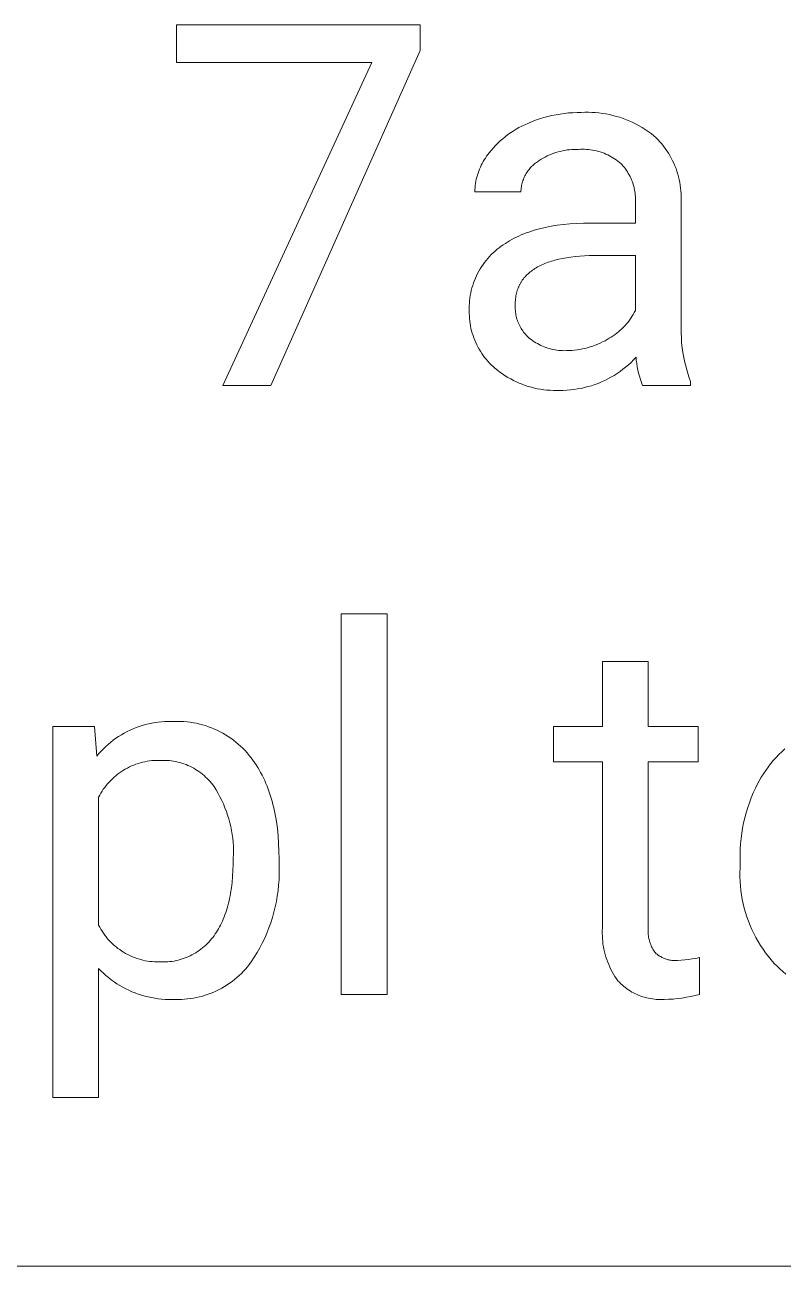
# Model space of a CAD drawing. Header units: millimetres. Extents: x -987 to 2591, y -102 to 2398.
# Drawn here: x 1689.7 to 1760.9, y 98.2 to 214.8 of the extents above; entities that cross this region are included whole.
import ezdxf

# ---------------------------------------------------------------- set-up
doc = ezdxf.new("R2010")
doc.units = ezdxf.units.MM
doc.header["$MEASUREMENT"] = 0
doc.layers.add('Domyślny', color=7, linetype='Continuous', true_color=0x000000)

msp = doc.modelspace()

# ---------------------------------------------------------------- linework, layer by layer
at = {"layer": 'Domyślny', "color": 18, "lineweight": 15, "true_color": 0x000000}
for p, q in [((1703.93, 211.26), (1703.93, 214.8)), ((1703.93, 214.8), (1726.83, 214.8)), ((1726.83, 214.8), (1726.83, 212.38)), ((1726.83, 212.38), (1712.79, 180.91)), ((1722.27, 211.26), (1703.93, 211.26)), ((1708.28, 180.91), (1722.27, 211.26)), ((1739.58, 206.35), (1739.97, 206.42)), ((1739.97, 206.42), (1740.36, 206.47)), ((1740.36, 206.47), (1740.76, 206.52)), ((1740.76, 206.52), (1741.16, 206.54)), ((1741.16, 206.54), (1741.55, 206.56)), ((1741.55, 206.56), (1741.95, 206.56)), ((1741.95, 206.56), (1742.28, 206.58)), ((1742.28, 206.58), (1742.62, 206.58)), ((1742.62, 206.58), (1742.95, 206.57)), ((1742.95, 206.57), (1743.28, 206.55)), ((1743.28, 206.55), (1743.61, 206.52)), ((1743.61, 206.52), (1743.94, 206.48)), ((1743.94, 206.48), (1744.27, 206.43)), ((1744.27, 206.43), (1744.6, 206.36)), ((1736.09, 205.14), (1736.36, 205.28)), ((1736.36, 205.28), (1736.64, 205.41)), ((1736.64, 205.41), (1736.92, 205.54)), ((1736.92, 205.54), (1737.29, 205.69)), ((1737.29, 205.69), (1737.66, 205.83)), ((1737.66, 205.83), (1738.04, 205.96)), ((1738.04, 205.96), (1738.42, 206.08)), ((1738.42, 206.08), (1738.8, 206.18)), ((1738.8, 206.18), (1739.19, 206.27)), ((1739.19, 206.27), (1739.58, 206.35)), ((1744.6, 206.36), (1744.92, 206.29)), ((1744.92, 206.29), (1745.24, 206.2)), ((1745.24, 206.2), (1745.56, 206.11)), ((1745.56, 206.11), (1745.88, 206)), ((1745.88, 206), (1746.19, 205.88)), ((1746.19, 205.88), (1746.5, 205.76)), ((1746.5, 205.76), (1746.8, 205.62)), ((1746.8, 205.62), (1747.1, 205.47)), ((1747.1, 205.47), (1747.39, 205.31)), ((1747.39, 205.31), (1747.68, 205.15)), ((1734.34, 203.89), (1734.57, 204.09)), ((1734.57, 204.09), (1734.81, 204.29)), ((1734.81, 204.29), (1735.06, 204.48)), ((1735.06, 204.48), (1735.31, 204.65)), ((1735.31, 204.65), (1735.56, 204.82)), ((1735.56, 204.82), (1735.83, 204.99)), ((1735.83, 204.99), (1736.09, 205.14)), ((1747.68, 205.15), (1747.96, 204.97)), ((1747.96, 204.97), (1748.23, 204.78)), ((1748.23, 204.78), (1748.5, 204.59)), ((1748.5, 204.59), (1748.77, 204.38)), ((1748.77, 204.38), (1748.96, 204.2)), ((1748.96, 204.2), (1749.15, 204.01)), ((1733.3, 202.76), (1733.49, 203)), ((1733.49, 203), (1733.7, 203.23)), ((1733.7, 203.23), (1733.9, 203.46)), ((1733.9, 203.46), (1734.12, 203.68)), ((1734.12, 203.68), (1734.34, 203.89)), ((1739.98, 202.91), (1739.77, 202.86)), ((1740.19, 202.96), (1739.98, 202.91)), ((1740.41, 203), (1740.19, 202.96)), ((1740.62, 203.04), (1740.41, 203)), ((1740.84, 203.06), (1740.62, 203.04)), ((1741.05, 203.08), (1740.84, 203.06)), ((1741.27, 203.09), (1741.05, 203.08)), ((1741.48, 203.1), (1741.27, 203.09)), ((1741.7, 203.09), (1741.48, 203.1)), ((1741.89, 203.11), (1741.7, 203.09)), ((1742.08, 203.11), (1741.89, 203.11)), ((1742.26, 203.11), (1742.08, 203.11)), ((1742.45, 203.1), (1742.26, 203.11)), ((1742.64, 203.08), (1742.45, 203.1)), ((1742.82, 203.06), (1742.64, 203.08)), ((1743.01, 203.03), (1742.82, 203.06)), ((1743.19, 203), (1743.01, 203.03)), ((1743.37, 202.96), (1743.19, 203)), ((1743.56, 202.91), (1743.37, 202.96)), ((1743.74, 202.86), (1743.56, 202.91)), ((1749.15, 204.01), (1749.33, 203.81)), ((1749.33, 203.81), (1749.51, 203.61)), ((1749.51, 203.61), (1749.68, 203.4)), ((1749.68, 203.4), (1749.84, 203.18)), ((1749.84, 203.18), (1749.99, 202.96)), ((1749.99, 202.96), (1750.14, 202.74)), ((1732.55, 201.6), (1732.64, 201.78)), ((1732.64, 201.78), (1732.74, 201.95)), ((1732.74, 201.95), (1732.84, 202.12)), ((1732.84, 202.12), (1732.95, 202.28)), ((1732.95, 202.28), (1733.06, 202.45)), ((1733.06, 202.45), (1733.18, 202.61)), ((1733.18, 202.61), (1733.3, 202.76)), ((1737.63, 201.79), (1737.54, 201.72)), ((1737.73, 201.86), (1737.63, 201.79)), ((1737.83, 201.93), (1737.73, 201.86)), ((1738.01, 202.05), (1737.83, 201.93)), ((1738.19, 202.17), (1738.01, 202.05)), ((1738.38, 202.28), (1738.19, 202.17)), ((1738.57, 202.38), (1738.38, 202.28)), ((1738.76, 202.48), (1738.57, 202.38)), ((1738.96, 202.57), (1738.76, 202.48)), ((1739.16, 202.65), (1738.96, 202.57)), ((1739.36, 202.73), (1739.16, 202.65)), ((1739.57, 202.8), (1739.36, 202.73)), ((1739.77, 202.86), (1739.57, 202.8)), ((1743.91, 202.8), (1743.74, 202.86)), ((1744.09, 202.73), (1743.91, 202.8)), ((1744.26, 202.66), (1744.09, 202.73)), ((1744.43, 202.58), (1744.26, 202.66)), ((1744.6, 202.5), (1744.43, 202.58)), ((1744.77, 202.41), (1744.6, 202.5)), ((1744.93, 202.31), (1744.77, 202.41)), ((1745.08, 202.21), (1744.93, 202.31)), ((1745.24, 202.11), (1745.08, 202.21)), ((1745.39, 202), (1745.24, 202.11)), ((1745.54, 201.88), (1745.39, 202)), ((1745.68, 201.76), (1745.54, 201.88)), ((1745.79, 201.64), (1745.68, 201.76)), ((1750.14, 202.74), (1750.28, 202.51)), ((1750.28, 202.51), (1750.41, 202.27)), ((1750.41, 202.27), (1750.53, 202.03)), ((1750.53, 202.03), (1750.65, 201.79)), ((1750.65, 201.79), (1750.75, 201.54)), ((1732.14, 200.49), (1732.19, 200.68)), ((1732.19, 200.68), (1732.25, 200.87)), ((1732.25, 200.87), (1732.32, 201.05)), ((1732.32, 201.05), (1732.39, 201.24)), ((1732.39, 201.24), (1732.47, 201.42)), ((1732.47, 201.42), (1732.55, 201.6)), ((1736.65, 200.61), (1736.6, 200.5)), ((1736.71, 200.71), (1736.65, 200.61)), ((1736.77, 200.82), (1736.71, 200.71)), ((1736.83, 200.92), (1736.77, 200.82)), ((1736.9, 201.02), (1736.83, 200.92)), ((1736.96, 201.11), (1736.9, 201.02)), ((1737.04, 201.21), (1736.96, 201.11)), ((1737.11, 201.3), (1737.04, 201.21)), ((1737.19, 201.39), (1737.11, 201.3)), ((1737.28, 201.48), (1737.19, 201.39)), ((1737.36, 201.56), (1737.28, 201.48)), ((1737.45, 201.64), (1737.36, 201.56)), ((1737.54, 201.72), (1737.45, 201.64)), ((1745.9, 201.52), (1745.79, 201.64)), ((1746, 201.39), (1745.9, 201.52)), ((1746.1, 201.26), (1746, 201.39)), ((1746.2, 201.12), (1746.1, 201.26)), ((1746.29, 200.98), (1746.2, 201.12)), ((1746.37, 200.84), (1746.29, 200.98)), ((1746.45, 200.7), (1746.37, 200.84)), ((1746.53, 200.55), (1746.45, 200.7)), ((1746.6, 200.41), (1746.53, 200.55)), ((1750.75, 201.54), (1750.85, 201.29)), ((1750.85, 201.29), (1750.94, 201.04)), ((1750.94, 201.04), (1751.02, 200.78)), ((1751.02, 200.78), (1751.09, 200.52)), ((1731.95, 199.31), (1731.97, 199.51)), ((1731.97, 199.51), (1731.99, 199.71)), ((1731.99, 199.71), (1732.01, 199.9)), ((1732.01, 199.9), (1732.05, 200.1)), ((1732.05, 200.1), (1732.09, 200.29)), ((1732.09, 200.29), (1732.14, 200.49)), ((1736.31, 199.47), (1736.29, 199.35)), ((1736.32, 199.59), (1736.31, 199.47)), ((1736.34, 199.71), (1736.32, 199.59)), ((1736.37, 199.82), (1736.34, 199.71)), ((1736.4, 199.94), (1736.37, 199.82)), ((1736.43, 200.06), (1736.4, 199.94)), ((1736.47, 200.17), (1736.43, 200.06)), ((1736.51, 200.28), (1736.47, 200.17)), ((1736.55, 200.39), (1736.51, 200.28)), ((1736.6, 200.5), (1736.55, 200.39)), ((1746.67, 200.25), (1746.6, 200.41)), ((1746.73, 200.1), (1746.67, 200.25)), ((1746.78, 199.95), (1746.73, 200.1)), ((1746.83, 199.79), (1746.78, 199.95)), ((1746.88, 199.63), (1746.83, 199.79)), ((1746.92, 199.47), (1746.88, 199.63)), ((1746.95, 199.31), (1746.92, 199.47)), ((1751.09, 200.52), (1751.15, 200.26)), ((1751.15, 200.26), (1751.2, 199.99)), ((1751.2, 199.99), (1751.25, 199.73)), ((1751.25, 199.73), (1751.28, 199.46)), ((1751.28, 199.46), (1751.31, 199.2)), ((1731.94, 199.12), (1731.95, 199.31)), ((1736.28, 199.12), (1731.94, 199.12)), ((1736.29, 199.35), (1736.28, 199.23)), ((1736.28, 199.23), (1736.28, 199.12)), ((1746.98, 199.15), (1746.95, 199.31)), ((1747, 198.98), (1746.98, 199.15)), ((1747.02, 198.82), (1747, 198.98)), ((1747.03, 198.66), (1747.02, 198.82)), ((1747.03, 198.49), (1747.03, 198.66)), ((1747.03, 198.33), (1747.03, 198.49)), ((1747.03, 198.16), (1747.03, 198.33)), ((1751.31, 199.2), (1751.32, 198.93)), ((1751.32, 198.93), (1751.33, 198.66)), ((1751.33, 198.66), (1751.33, 198.39)), ((1751.33, 198.39), (1751.33, 186.81)), ((1747.03, 196.18), (1747.03, 198.16)), ((1739.12, 195.88), (1739.69, 195.97)), ((1739.69, 195.97), (1740.28, 196.05)), ((1740.28, 196.05), (1740.89, 196.11)), ((1740.89, 196.11), (1741.52, 196.15)), ((1741.52, 196.15), (1742.17, 196.18)), ((1742.17, 196.18), (1742.83, 196.18)), ((1742.83, 196.18), (1747.03, 196.18)), ((1735.43, 194.63), (1735.64, 194.75)), ((1735.64, 194.75), (1735.86, 194.85)), ((1735.86, 194.85), (1736.08, 194.96)), ((1736.08, 194.96), (1736.31, 195.06)), ((1736.31, 195.06), (1736.54, 195.15)), ((1736.54, 195.15), (1736.78, 195.25)), ((1736.78, 195.25), (1737.02, 195.33)), ((1737.02, 195.33), (1737.26, 195.42)), ((1737.26, 195.42), (1737.51, 195.5)), ((1737.51, 195.5), (1737.77, 195.57)), ((1737.77, 195.57), (1738.03, 195.64)), ((1738.03, 195.64), (1738.3, 195.71)), ((1738.3, 195.71), (1738.57, 195.77)), ((1738.57, 195.77), (1738.84, 195.83)), ((1738.84, 195.83), (1739.12, 195.88)), ((1733.86, 193.55), (1734.04, 193.71)), ((1734.04, 193.71), (1734.24, 193.86)), ((1734.24, 193.86), (1734.43, 194)), ((1734.43, 194), (1734.62, 194.14)), ((1734.62, 194.14), (1734.82, 194.27)), ((1734.82, 194.27), (1735.02, 194.39)), ((1735.02, 194.39), (1735.22, 194.52)), ((1735.22, 194.52), (1735.43, 194.63)), ((1732.72, 192.28), (1732.86, 192.48)), ((1732.86, 192.48), (1733.01, 192.67)), ((1733.01, 192.67), (1733.17, 192.86)), ((1733.17, 192.86), (1733.33, 193.04)), ((1733.33, 193.04), (1733.5, 193.22)), ((1733.5, 193.22), (1733.68, 193.39)), ((1733.68, 193.39), (1733.86, 193.55)), ((1738.68, 192.43), (1738.53, 192.37)), ((1738.83, 192.49), (1738.68, 192.43)), ((1738.99, 192.54), (1738.83, 192.49)), ((1739.15, 192.59), (1738.99, 192.54)), ((1739.31, 192.64), (1739.15, 192.59)), ((1739.48, 192.68), (1739.31, 192.64)), ((1739.83, 192.77), (1739.48, 192.68)), ((1740.19, 192.85), (1739.83, 192.77)), ((1740.57, 192.91), (1740.19, 192.85)), ((1740.97, 192.97), (1740.57, 192.91)), ((1741.37, 193.02), (1740.97, 192.97)), ((1741.8, 193.06), (1741.37, 193.02)), ((1742.24, 193.09), (1741.8, 193.06)), ((1742.7, 193.12), (1742.24, 193.09)), ((1743.17, 193.13), (1742.7, 193.12)), ((1743.66, 193.14), (1743.17, 193.13)), ((1747.03, 193.14), (1743.66, 193.14)), ((1747.03, 187.96), (1747.03, 193.14)), ((1732, 191), (1732.1, 191.23)), ((1732.1, 191.23), (1732.21, 191.45)), ((1732.21, 191.45), (1732.33, 191.66)), ((1732.33, 191.66), (1732.45, 191.87)), ((1732.45, 191.87), (1732.58, 192.08)), ((1732.58, 192.08), (1732.72, 192.28)), ((1736.77, 191.24), (1736.68, 191.14)), ((1736.86, 191.33), (1736.77, 191.24)), ((1736.95, 191.42), (1736.86, 191.33)), ((1737.05, 191.5), (1736.95, 191.42)), ((1737.15, 191.59), (1737.05, 191.5)), ((1737.26, 191.67), (1737.15, 191.59)), ((1737.37, 191.75), (1737.26, 191.67)), ((1737.48, 191.83), (1737.37, 191.75)), ((1737.6, 191.91), (1737.48, 191.83)), ((1737.72, 191.98), (1737.6, 191.91)), ((1737.85, 192.05), (1737.72, 191.98)), ((1737.98, 192.12), (1737.85, 192.05)), ((1738.11, 192.19), (1737.98, 192.12)), ((1738.25, 192.25), (1738.11, 192.19)), ((1738.39, 192.31), (1738.25, 192.25)), ((1738.53, 192.37), (1738.39, 192.31)), ((1731.62, 189.85), (1731.68, 190.08)), ((1731.68, 190.08), (1731.75, 190.32)), ((1731.75, 190.32), (1731.82, 190.55)), ((1731.82, 190.55), (1731.91, 190.78)), ((1731.91, 190.78), (1732, 191)), ((1736.02, 190.08), (1735.98, 189.96)), ((1736.05, 190.14), (1736.02, 190.08)), ((1736.07, 190.2), (1736.05, 190.14)), ((1736.1, 190.25), (1736.07, 190.2)), ((1736.12, 190.31), (1736.1, 190.25)), ((1736.15, 190.37), (1736.12, 190.31)), ((1736.18, 190.42), (1736.15, 190.37)), ((1736.21, 190.48), (1736.18, 190.42)), ((1736.24, 190.53), (1736.21, 190.48)), ((1736.27, 190.59), (1736.24, 190.53)), ((1736.3, 190.64), (1736.27, 190.59)), ((1736.34, 190.69), (1736.3, 190.64)), ((1736.37, 190.74), (1736.34, 190.69)), ((1736.4, 190.8), (1736.37, 190.74)), ((1736.44, 190.85), (1736.4, 190.8)), ((1736.48, 190.9), (1736.44, 190.85)), ((1736.52, 190.95), (1736.48, 190.9)), ((1736.56, 191), (1736.52, 190.95)), ((1736.6, 191.05), (1736.56, 191)), ((1736.68, 191.14), (1736.6, 191.05)), ((1731.46, 188.88), (1731.49, 189.12)), ((1731.49, 189.12), (1731.52, 189.37)), ((1731.52, 189.37), (1731.57, 189.61)), ((1731.57, 189.61), (1731.62, 189.85)), ((1735.76, 188.93), (1735.75, 188.79)), ((1735.78, 189.06), (1735.76, 188.93)), ((1735.79, 189.2), (1735.78, 189.06)), ((1735.81, 189.33), (1735.79, 189.2)), ((1735.84, 189.46), (1735.81, 189.33)), ((1735.87, 189.59), (1735.84, 189.46)), ((1735.9, 189.71), (1735.87, 189.59)), ((1735.94, 189.84), (1735.9, 189.71)), ((1735.98, 189.96), (1735.94, 189.84)), ((1731.43, 188.39), (1731.44, 188.64)), ((1731.43, 188.15), (1731.43, 188.39)), ((1731.43, 187.9), (1731.43, 188.15)), ((1731.43, 187.67), (1731.43, 187.9)), ((1731.44, 188.64), (1731.46, 188.88)), ((1735.75, 188.64), (1735.74, 188.5)), ((1735.74, 188.5), (1735.74, 188.36)), ((1735.74, 188.36), (1735.74, 188.23)), ((1735.74, 188.23), (1735.75, 188.09)), ((1735.75, 188.79), (1735.75, 188.64)), ((1735.75, 188.09), (1735.76, 187.95)), ((1735.76, 187.95), (1735.77, 187.82)), ((1735.77, 187.82), (1735.79, 187.68)), ((1746.82, 187.59), (1746.93, 187.78)), ((1746.93, 187.78), (1747.03, 187.96)), ((1731.44, 187.44), (1731.43, 187.67)), ((1731.45, 187.21), (1731.44, 187.44)), ((1731.47, 186.97), (1731.45, 187.21)), ((1731.51, 186.74), (1731.47, 186.97)), ((1731.54, 186.51), (1731.51, 186.74)), ((1735.79, 187.68), (1735.81, 187.55)), ((1735.81, 187.55), (1735.84, 187.42)), ((1735.84, 187.42), (1735.88, 187.28)), ((1735.88, 187.28), (1735.91, 187.15)), ((1735.91, 187.15), (1735.96, 187.02)), ((1735.96, 187.02), (1736, 186.89)), ((1736, 186.89), (1736.05, 186.77)), ((1736.05, 186.77), (1736.11, 186.64)), ((1736.11, 186.64), (1736.17, 186.52)), ((1746.07, 186.56), (1746.21, 186.72)), ((1746.21, 186.72), (1746.34, 186.88)), ((1746.34, 186.88), (1746.47, 187.05)), ((1746.47, 187.05), (1746.59, 187.23)), ((1746.59, 187.23), (1746.71, 187.41)), ((1746.71, 187.41), (1746.82, 187.59)), ((1751.33, 186.81), (1751.32, 186.34)), ((1731.59, 186.28), (1731.54, 186.51)), ((1731.64, 186.06), (1731.59, 186.28)), ((1731.71, 185.83), (1731.64, 186.06)), ((1731.78, 185.61), (1731.71, 185.83)), ((1731.85, 185.39), (1731.78, 185.61)), ((1736.17, 186.52), (1736.23, 186.4)), ((1736.23, 186.4), (1736.3, 186.28)), ((1736.3, 186.28), (1736.38, 186.17)), ((1736.38, 186.17), (1736.45, 186.05)), ((1736.45, 186.05), (1736.53, 185.94)), ((1736.53, 185.94), (1736.62, 185.83)), ((1736.62, 185.83), (1736.7, 185.73)), ((1736.7, 185.73), (1736.8, 185.63)), ((1736.8, 185.63), (1736.89, 185.53)), ((1736.89, 185.53), (1736.99, 185.43)), ((1736.99, 185.43), (1737.09, 185.34)), ((1744.58, 185.35), (1744.76, 185.46)), ((1744.76, 185.46), (1744.94, 185.58)), ((1744.94, 185.58), (1745.12, 185.7)), ((1745.12, 185.7), (1745.29, 185.83)), ((1745.29, 185.83), (1745.45, 185.97)), ((1745.45, 185.97), (1745.61, 186.11)), ((1745.61, 186.11), (1745.77, 186.25)), ((1745.77, 186.25), (1745.92, 186.4)), ((1745.92, 186.4), (1746.07, 186.56)), ((1751.32, 186.34), (1751.32, 185.87)), ((1751.32, 185.87), (1751.35, 185.4)), ((1751.35, 185.4), (1751.38, 184.94)), ((1731.94, 185.17), (1731.85, 185.39)), ((1732.03, 184.96), (1731.94, 185.17)), ((1732.13, 184.75), (1732.03, 184.96)), ((1732.24, 184.54), (1732.13, 184.75)), ((1732.35, 184.34), (1732.24, 184.54)), ((1732.47, 184.14), (1732.35, 184.34)), ((1737.09, 185.34), (1737.23, 185.23)), ((1737.23, 185.23), (1737.37, 185.13)), ((1737.37, 185.13), (1737.52, 185.03)), ((1737.52, 185.03), (1737.67, 184.93)), ((1737.67, 184.93), (1737.83, 184.85)), ((1737.83, 184.85), (1737.98, 184.76)), ((1737.98, 184.76), (1738.14, 184.68)), ((1738.14, 184.68), (1738.3, 184.61)), ((1738.3, 184.61), (1738.47, 184.54)), ((1738.47, 184.54), (1738.63, 184.48)), ((1738.63, 184.48), (1738.8, 184.43)), ((1738.8, 184.43), (1738.97, 184.38)), ((1738.97, 184.38), (1739.15, 184.33)), ((1739.15, 184.33), (1739.32, 184.29)), ((1739.32, 184.29), (1739.49, 184.26)), ((1739.49, 184.26), (1739.67, 184.24)), ((1739.67, 184.24), (1739.85, 184.22)), ((1741.06, 184.22), (1741.31, 184.24)), ((1741.31, 184.24), (1741.56, 184.27)), ((1741.56, 184.27), (1741.81, 184.3)), ((1741.81, 184.3), (1742.06, 184.35)), ((1742.06, 184.35), (1742.3, 184.4)), ((1742.3, 184.4), (1742.55, 184.47)), ((1742.55, 184.47), (1742.79, 184.54)), ((1742.79, 184.54), (1743.03, 184.61)), ((1743.03, 184.61), (1743.26, 184.7)), ((1743.26, 184.7), (1743.5, 184.79)), ((1743.5, 184.79), (1743.73, 184.9)), ((1743.73, 184.9), (1743.95, 185.01)), ((1743.95, 185.01), (1744.18, 185.12)), ((1744.18, 185.12), (1744.39, 185.25)), ((1744.39, 185.25), (1744.58, 185.35)), ((1751.38, 184.94), (1751.43, 184.47)), ((1751.43, 184.47), (1751.5, 184.01)), ((1732.6, 183.94), (1732.47, 184.14)), ((1732.73, 183.75), (1732.6, 183.94)), ((1732.87, 183.56), (1732.73, 183.75)), ((1733.02, 183.38), (1732.87, 183.56)), ((1733.17, 183.21), (1733.02, 183.38)), ((1733.33, 183.03), (1733.17, 183.21)), ((1739.85, 184.22), (1740.02, 184.2)), ((1740.02, 184.2), (1740.2, 184.2)), ((1740.2, 184.2), (1740.38, 184.19)), ((1740.38, 184.19), (1740.56, 184.2)), ((1740.56, 184.2), (1740.81, 184.2)), ((1740.81, 184.2), (1741.06, 184.22)), ((1746.63, 183.09), (1746.38, 182.86)), ((1746.87, 183.33), (1746.63, 183.09)), ((1747.1, 183.57), (1746.87, 183.33)), ((1747.12, 183.27), (1747.1, 183.57)), ((1747.16, 182.97), (1747.12, 183.27)), ((1751.5, 184.01), (1751.58, 183.55)), ((1751.58, 183.55), (1751.68, 183.09)), ((1751.68, 183.09), (1751.79, 182.63)), ((1733.49, 182.87), (1733.33, 183.03)), ((1733.66, 182.71), (1733.49, 182.87)), ((1733.84, 182.56), (1733.66, 182.71)), ((1734.07, 182.37), (1733.84, 182.56)), ((1734.31, 182.18), (1734.07, 182.37)), ((1734.55, 182.01), (1734.31, 182.18)), ((1734.8, 181.84), (1734.55, 182.01)), ((1745.32, 182.05), (1745.03, 181.87)), ((1745.59, 182.24), (1745.32, 182.05)), ((1745.86, 182.44), (1745.59, 182.24)), ((1746.12, 182.65), (1745.86, 182.44)), ((1746.38, 182.86), (1746.12, 182.65)), ((1747.21, 182.67), (1747.16, 182.97)), ((1747.27, 182.37), (1747.21, 182.67)), ((1747.33, 182.08), (1747.27, 182.37)), ((1747.41, 181.78), (1747.33, 182.08)), ((1751.79, 182.63), (1751.92, 182.18)), ((1751.92, 182.18), (1752.06, 181.73)), ((1712.79, 180.91), (1708.28, 180.91)), ((1735.05, 181.68), (1734.8, 181.84)), ((1735.32, 181.54), (1735.05, 181.68)), ((1735.58, 181.4), (1735.32, 181.54)), ((1735.85, 181.27), (1735.58, 181.4)), ((1736.12, 181.14), (1735.85, 181.27)), ((1736.4, 181.03), (1736.12, 181.14)), ((1736.68, 180.93), (1736.4, 181.03)), ((1736.97, 180.84), (1736.68, 180.93)), ((1737.26, 180.75), (1736.97, 180.84)), ((1737.55, 180.68), (1737.26, 180.75)), ((1742.58, 180.81), (1742.25, 180.72)), ((1742.9, 180.9), (1742.58, 180.81)), ((1743.22, 181.01), (1742.9, 180.9)), ((1743.53, 181.12), (1743.22, 181.01)), ((1743.84, 181.25), (1743.53, 181.12)), ((1744.15, 181.39), (1743.84, 181.25)), ((1744.45, 181.54), (1744.15, 181.39)), ((1744.74, 181.7), (1744.45, 181.54)), ((1745.03, 181.87), (1744.74, 181.7)), ((1747.5, 181.49), (1747.41, 181.78)), ((1747.6, 181.21), (1747.5, 181.49)), ((1747.71, 180.92), (1747.6, 181.21)), ((1752.22, 180.92), (1747.71, 180.92)), ((1752.06, 181.73), (1752.22, 181.29)), ((1752.22, 181.29), (1752.22, 180.92)), ((1737.84, 180.62), (1737.55, 180.68)), ((1738.13, 180.57), (1737.84, 180.62)), ((1738.43, 180.52), (1738.13, 180.57)), ((1738.73, 180.49), (1738.43, 180.52)), ((1739.03, 180.47), (1738.73, 180.49)), ((1739.33, 180.45), (1739.03, 180.47)), ((1739.63, 180.45), (1739.33, 180.45)), ((1739.93, 180.46), (1739.63, 180.45)), ((1740.26, 180.46), (1739.93, 180.46)), ((1740.6, 180.48), (1740.26, 180.46)), ((1740.93, 180.5), (1740.6, 180.48)), ((1741.26, 180.54), (1740.93, 180.5)), ((1741.6, 180.59), (1741.26, 180.54)), ((1741.93, 180.65), (1741.6, 180.59)), ((1742.25, 180.72), (1741.93, 180.65)), ((1719.4, 123.72), (1719.4, 159.46)), ((1719.4, 159.46), (1723.71, 159.46)), ((1723.71, 159.46), (1723.71, 123.72)), ((1743.94, 148.9), (1743.94, 155)), ((1743.94, 155), (1748.24, 155)), ((1748.24, 155), (1748.24, 148.9)), ((1701.6, 149.21), (1701.91, 149.26)), ((1701.91, 149.26), (1702.21, 149.31)), ((1702.21, 149.31), (1702.52, 149.34)), ((1702.52, 149.34), (1702.82, 149.36)), ((1702.82, 149.36), (1703.13, 149.37)), ((1703.13, 149.37), (1703.44, 149.37)), ((1703.44, 149.37), (1703.74, 149.36)), ((1703.74, 149.36), (1704.04, 149.37)), ((1704.04, 149.37), (1704.34, 149.36)), ((1704.34, 149.36), (1704.63, 149.35)), ((1704.63, 149.35), (1704.93, 149.32)), ((1704.93, 149.32), (1705.22, 149.29)), ((1705.22, 149.29), (1705.51, 149.24)), ((1692.3, 114.04), (1692.3, 148.9)), ((1692.3, 148.9), (1696.23, 148.9)), ((1696.23, 148.9), (1696.44, 146.11)), ((1698.49, 147.95), (1698.75, 148.11)), ((1698.75, 148.11), (1699.02, 148.27)), ((1699.02, 148.27), (1699.29, 148.41)), ((1699.29, 148.41), (1699.57, 148.54)), ((1699.57, 148.54), (1699.85, 148.67)), ((1699.85, 148.67), (1700.13, 148.78)), ((1700.13, 148.78), (1700.42, 148.89)), ((1700.42, 148.89), (1700.71, 148.99)), ((1700.71, 148.99), (1701.01, 149.07)), ((1701.01, 149.07), (1701.3, 149.14)), ((1701.3, 149.14), (1701.6, 149.21)), ((1705.51, 149.24), (1705.8, 149.19)), ((1705.8, 149.19), (1706.09, 149.12)), ((1706.09, 149.12), (1706.38, 149.05)), ((1706.38, 149.05), (1706.66, 148.97)), ((1706.66, 148.97), (1706.94, 148.87)), ((1706.94, 148.87), (1707.22, 148.77)), ((1707.22, 148.77), (1707.49, 148.65)), ((1707.49, 148.65), (1707.76, 148.53)), ((1707.76, 148.53), (1708.02, 148.4)), ((1708.02, 148.4), (1708.28, 148.26)), ((1708.28, 148.26), (1708.54, 148.11)), ((1708.54, 148.11), (1708.79, 147.95)), ((1739.35, 145.57), (1739.35, 148.9)), ((1739.35, 148.9), (1743.94, 148.9)), ((1748.24, 148.9), (1752.94, 148.9)), ((1752.94, 148.9), (1752.94, 145.57)), ((1697.06, 146.79), (1697.28, 147.01)), ((1697.28, 147.01), (1697.51, 147.21)), ((1697.51, 147.21), (1697.75, 147.41)), ((1697.75, 147.41), (1697.99, 147.6)), ((1697.99, 147.6), (1698.24, 147.78)), ((1698.24, 147.78), (1698.49, 147.95)), ((1708.79, 147.95), (1709.03, 147.79)), ((1709.03, 147.79), (1709.27, 147.61)), ((1709.27, 147.61), (1709.51, 147.43)), ((1709.51, 147.43), (1709.73, 147.24)), ((1709.73, 147.24), (1709.95, 147.04)), ((1709.95, 147.04), (1710.16, 146.84)), ((1696.44, 146.11), (1696.64, 146.35)), ((1696.64, 146.35), (1696.85, 146.57)), ((1696.85, 146.57), (1697.06, 146.79)), ((1710.16, 146.84), (1710.37, 146.62)), ((1710.37, 146.62), (1710.57, 146.4)), ((1710.57, 146.4), (1710.76, 146.18)), ((1710.76, 146.18), (1710.94, 145.94)), ((1710.94, 145.94), (1711.1, 145.73)), ((1759.99, 145.68), (1760.25, 145.97)), ((1760.25, 145.97), (1760.52, 146.25)), ((1760.52, 146.25), (1760.79, 146.52)), ((1760.79, 146.52), (1761.08, 146.78)), ((1698.75, 144.66), (1698.57, 144.54)), ((1698.94, 144.78), (1698.75, 144.66)), ((1699.12, 144.89), (1698.94, 144.78)), ((1699.32, 144.99), (1699.12, 144.89)), ((1699.51, 145.09), (1699.32, 144.99)), ((1699.71, 145.18), (1699.51, 145.09)), ((1699.91, 145.27), (1699.71, 145.18)), ((1700.11, 145.34), (1699.91, 145.27)), ((1700.32, 145.41), (1700.11, 145.34)), ((1700.53, 145.48), (1700.32, 145.41)), ((1700.74, 145.53), (1700.53, 145.48)), ((1700.95, 145.58), (1700.74, 145.53)), ((1701.17, 145.62), (1700.95, 145.58)), ((1701.38, 145.65), (1701.17, 145.62)), ((1701.6, 145.68), (1701.38, 145.65)), ((1701.82, 145.7), (1701.6, 145.68)), ((1702.03, 145.71), (1701.82, 145.7)), ((1702.25, 145.71), (1702.03, 145.71)), ((1702.47, 145.71), (1702.25, 145.71)), ((1702.67, 145.71), (1702.47, 145.71)), ((1702.87, 145.71), (1702.67, 145.71)), ((1703.07, 145.7), (1702.87, 145.71)), ((1703.27, 145.68), (1703.07, 145.7)), ((1703.47, 145.66), (1703.27, 145.68)), ((1703.66, 145.63), (1703.47, 145.66)), ((1703.86, 145.59), (1703.66, 145.63)), ((1704.05, 145.55), (1703.86, 145.59)), ((1704.25, 145.5), (1704.05, 145.55)), ((1704.44, 145.44), (1704.25, 145.5)), ((1704.63, 145.38), (1704.44, 145.44)), ((1704.82, 145.31), (1704.63, 145.38)), ((1705, 145.23), (1704.82, 145.31)), ((1705.18, 145.15), (1705, 145.23)), ((1705.36, 145.06), (1705.18, 145.15)), ((1705.54, 144.97), (1705.36, 145.06)), ((1705.71, 144.86), (1705.54, 144.97)), ((1705.88, 144.76), (1705.71, 144.86)), ((1706.04, 144.65), (1705.88, 144.76)), ((1706.21, 144.53), (1706.04, 144.65)), ((1711.1, 145.73), (1711.26, 145.51)), ((1711.26, 145.51), (1711.41, 145.28)), ((1711.41, 145.28), (1711.56, 145.05)), ((1711.56, 145.05), (1711.7, 144.81)), ((1711.7, 144.81), (1711.83, 144.57)), ((1743.94, 145.57), (1739.35, 145.57)), ((1743.94, 129.95), (1743.94, 145.57)), ((1752.94, 145.57), (1748.24, 145.57)), ((1748.24, 145.57), (1748.24, 129.94)), ((1759.06, 144.45), (1759.28, 144.77)), ((1759.28, 144.77), (1759.5, 145.08)), ((1759.5, 145.08), (1759.74, 145.39)), ((1759.74, 145.39), (1759.99, 145.68)), ((1697.45, 143.51), (1697.31, 143.34)), ((1697.6, 143.67), (1697.45, 143.51)), ((1697.75, 143.83), (1697.6, 143.67)), ((1697.9, 143.98), (1697.75, 143.83)), ((1698.06, 144.13), (1697.9, 143.98)), ((1698.23, 144.27), (1698.06, 144.13)), ((1698.4, 144.41), (1698.23, 144.27)), ((1698.57, 144.54), (1698.4, 144.41)), ((1706.36, 144.4), (1706.21, 144.53)), ((1706.52, 144.28), (1706.36, 144.4)), ((1706.66, 144.14), (1706.52, 144.28)), ((1706.81, 144), (1706.66, 144.14)), ((1706.95, 143.86), (1706.81, 144)), ((1707.08, 143.71), (1706.95, 143.86)), ((1707.21, 143.56), (1707.08, 143.71)), ((1707.33, 143.4), (1707.21, 143.56)), ((1711.83, 144.57), (1711.96, 144.32)), ((1711.96, 144.32), (1712.09, 144.07)), ((1712.09, 144.07), (1712.21, 143.81)), ((1712.21, 143.81), (1712.32, 143.55)), ((1712.32, 143.55), (1712.43, 143.28)), ((1758.31, 143.1), (1758.48, 143.45)), ((1758.48, 143.45), (1758.66, 143.79)), ((1758.66, 143.79), (1758.85, 144.12)), ((1758.85, 144.12), (1759.06, 144.45)), ((1696.71, 142.43), (1696.61, 142.24)), ((1696.82, 142.62), (1696.71, 142.43)), ((1696.93, 142.81), (1696.82, 142.62)), ((1697.05, 142.99), (1696.93, 142.81)), ((1697.18, 143.17), (1697.05, 142.99)), ((1697.31, 143.34), (1697.18, 143.17)), ((1707.45, 143.24), (1707.33, 143.4)), ((1707.65, 142.93), (1707.45, 143.24)), ((1707.84, 142.6), (1707.65, 142.93)), ((1708.01, 142.28), (1707.84, 142.6)), ((1708.18, 141.94), (1708.01, 142.28)), ((1712.43, 143.28), (1712.54, 143.01)), ((1712.54, 143.01), (1712.64, 142.73)), ((1712.64, 142.73), (1712.73, 142.44)), ((1712.73, 142.44), (1712.82, 142.15)), ((1757.92, 142.2), (1758.1, 142.65)), ((1758.1, 142.65), (1758.31, 143.1)), ((1696.61, 142.24), (1696.61, 130.22)), ((1708.34, 141.61), (1708.18, 141.94)), ((1708.48, 141.26), (1708.34, 141.61)), ((1708.61, 140.91), (1708.48, 141.26)), ((1712.82, 142.15), (1712.91, 141.86)), ((1712.91, 141.86), (1712.99, 141.56)), ((1712.99, 141.56), (1713.06, 141.25)), ((1713.06, 141.25), (1713.13, 140.94)), ((1757.44, 140.79), (1757.59, 141.27)), ((1757.59, 141.27), (1757.74, 141.73)), ((1757.74, 141.73), (1757.92, 142.2)), ((1708.73, 140.56), (1708.61, 140.91)), ((1708.84, 140.21), (1708.73, 140.56)), ((1708.94, 139.85), (1708.84, 140.21)), ((1713.13, 140.94), (1713.19, 140.63)), ((1713.19, 140.63), (1713.25, 140.31)), ((1713.25, 140.31), (1713.31, 139.98)), ((1713.31, 139.98), (1713.4, 139.31)), ((1757.2, 139.84), (1757.32, 140.32)), ((1757.32, 140.32), (1757.44, 140.79)), ((1709.02, 139.48), (1708.94, 139.85)), ((1709.1, 139.12), (1709.02, 139.48)), ((1709.16, 138.75), (1709.1, 139.12)), ((1713.4, 139.31), (1713.47, 138.62)), ((1756.96, 138.38), (1757.03, 138.86)), ((1757.03, 138.86), (1757.11, 139.35)), ((1757.11, 139.35), (1757.2, 139.84)), ((1709.21, 138.38), (1709.16, 138.75)), ((1709.24, 138.01), (1709.21, 138.38)), ((1709.27, 137.64), (1709.24, 138.01)), ((1709.28, 137.27), (1709.27, 137.64)), ((1713.47, 138.62), (1713.52, 137.91)), ((1713.52, 137.91), (1713.55, 137.18)), ((1756.88, 137.39), (1756.91, 137.88)), ((1756.91, 137.88), (1756.96, 138.38)), ((1709.25, 135.93), (1709.26, 136.52)), ((1709.26, 136.52), (1709.27, 136.89)), ((1709.27, 136.89), (1709.28, 137.27)), ((1713.55, 137.18), (1713.56, 136.43)), ((1713.56, 136.43), (1713.56, 136.03)), ((1756.87, 136.9), (1756.88, 137.39)), ((1756.87, 136.41), (1756.87, 136.9)), ((1709.2, 134.79), (1709.23, 135.35)), ((1709.23, 135.35), (1709.25, 135.93)), ((1713.56, 136.03), (1713.58, 135.52)), ((1713.58, 135.52), (1713.58, 135)), ((1756.85, 135.19), (1756.87, 135.62)), ((1756.87, 135.62), (1756.87, 136.41)), ((1709.08, 133.73), (1709.15, 134.25)), ((1709.15, 134.25), (1709.2, 134.79)), ((1713.56, 134.49), (1713.52, 133.97)), ((1713.58, 135), (1713.56, 134.49)), ((1756.85, 134.77), (1756.85, 135.19)), ((1756.87, 134.34), (1756.85, 134.77)), ((1756.9, 133.92), (1756.87, 134.34)), ((1708.91, 132.74), (1708.96, 132.98)), ((1708.96, 132.98), (1709, 133.23)), ((1709, 133.23), (1709.08, 133.73)), ((1713.39, 132.95), (1713.31, 132.44)), ((1713.47, 133.46), (1713.39, 132.95)), ((1713.52, 133.97), (1713.47, 133.46)), ((1756.94, 133.49), (1756.9, 133.92)), ((1757, 133.07), (1756.94, 133.49)), ((1757.07, 132.65), (1757, 133.07)), ((1708.62, 131.62), (1708.69, 131.83)), ((1708.69, 131.83), (1708.75, 132.05)), ((1708.75, 132.05), (1708.81, 132.28)), ((1708.81, 132.28), (1708.86, 132.51)), ((1708.86, 132.51), (1708.91, 132.74)), ((1713.2, 131.94), (1713.08, 131.44)), ((1713.31, 132.44), (1713.2, 131.94)), ((1757.16, 132.24), (1757.07, 132.65)), ((1757.26, 131.82), (1757.16, 132.24)), ((1757.38, 131.41), (1757.26, 131.82)), ((1708.15, 130.42), (1708.24, 130.61)), ((1708.24, 130.61), (1708.32, 130.8)), ((1708.32, 130.8), (1708.4, 131)), ((1708.4, 131), (1708.48, 131.2)), ((1708.48, 131.2), (1708.55, 131.41)), ((1708.55, 131.41), (1708.62, 131.62)), ((1712.94, 130.94), (1712.78, 130.45)), ((1713.08, 131.44), (1712.94, 130.94)), ((1757.51, 131.01), (1757.38, 131.41)), ((1757.65, 130.61), (1757.51, 131.01)), ((1757.81, 130.21), (1757.65, 130.61)), ((1696.61, 130.22), (1696.71, 130.03)), ((1696.71, 130.03), (1696.82, 129.84)), ((1696.82, 129.84), (1696.94, 129.65)), ((1696.94, 129.65), (1697.06, 129.47)), ((1697.06, 129.47), (1697.19, 129.29)), ((1707.56, 129.4), (1707.67, 129.56)), ((1707.67, 129.56), (1707.77, 129.72)), ((1707.77, 129.72), (1707.87, 129.89)), ((1707.87, 129.89), (1707.97, 130.06)), ((1707.97, 130.06), (1708.06, 130.24)), ((1708.06, 130.24), (1708.15, 130.42)), ((1712.41, 129.49), (1712.21, 129.02)), ((1712.6, 129.97), (1712.41, 129.49)), ((1712.78, 130.45), (1712.6, 129.97)), ((1743.92, 129.7), (1743.94, 129.95)), ((1743.92, 129.45), (1743.92, 129.7)), ((1743.93, 129.2), (1743.92, 129.45)), ((1748.24, 129.94), (1748.23, 129.82)), ((1748.23, 129.82), (1748.23, 129.7)), ((1748.23, 129.7), (1748.23, 129.58)), ((1748.23, 129.58), (1748.23, 129.46)), ((1748.23, 129.46), (1748.24, 129.34)), ((1757.98, 129.82), (1757.81, 130.21)), ((1758.16, 129.44), (1757.98, 129.82)), ((1758.36, 129.06), (1758.16, 129.44)), ((1697.19, 129.29), (1697.32, 129.12)), ((1697.32, 129.12), (1697.46, 128.95)), ((1697.46, 128.95), (1697.61, 128.79)), ((1697.61, 128.79), (1697.76, 128.63)), ((1697.76, 128.63), (1697.92, 128.48)), ((1697.92, 128.48), (1698.08, 128.33)), ((1698.08, 128.33), (1698.25, 128.19)), ((1706.52, 128.22), (1706.67, 128.35)), ((1706.67, 128.35), (1706.81, 128.49)), ((1706.81, 128.49), (1706.95, 128.63)), ((1706.95, 128.63), (1707.08, 128.78)), ((1707.08, 128.78), (1707.21, 128.93)), ((1707.21, 128.93), (1707.33, 129.08)), ((1707.33, 129.08), (1707.45, 129.24)), ((1707.45, 129.24), (1707.56, 129.4)), ((1711.98, 128.55), (1711.75, 128.09)), ((1712.21, 129.02), (1711.98, 128.55)), ((1743.94, 128.95), (1743.93, 129.2)), ((1743.96, 128.7), (1743.94, 128.95)), ((1743.99, 128.45), (1743.96, 128.7)), ((1744.03, 128.2), (1743.99, 128.45)), ((1748.24, 129.34), (1748.26, 129.22)), ((1748.26, 129.22), (1748.28, 129.11)), ((1748.28, 129.11), (1748.3, 128.99)), ((1748.3, 128.99), (1748.32, 128.87)), ((1748.32, 128.87), (1748.35, 128.76)), ((1748.35, 128.76), (1748.39, 128.64)), ((1748.39, 128.64), (1748.43, 128.53)), ((1748.43, 128.53), (1748.47, 128.41)), ((1748.47, 128.41), (1748.51, 128.3)), ((1748.51, 128.3), (1748.56, 128.19)), ((1758.57, 128.69), (1758.36, 129.06)), ((1758.79, 128.33), (1758.57, 128.69)), ((1759.03, 127.97), (1758.79, 128.33)), ((1698.25, 128.19), (1698.42, 128.05)), ((1698.42, 128.05), (1698.6, 127.93)), ((1698.6, 127.93), (1698.78, 127.8)), ((1698.78, 127.8), (1698.96, 127.69)), ((1698.96, 127.69), (1699.15, 127.58)), ((1699.15, 127.58), (1699.35, 127.47)), ((1699.35, 127.47), (1699.54, 127.38)), ((1699.54, 127.38), (1699.74, 127.29)), ((1699.74, 127.29), (1699.94, 127.2)), ((1699.94, 127.2), (1700.15, 127.13)), ((1700.15, 127.13), (1700.36, 127.06)), ((1704.47, 127.05), (1704.66, 127.12)), ((1704.66, 127.12), (1704.84, 127.19)), ((1704.84, 127.19), (1705.02, 127.26)), ((1705.02, 127.26), (1705.2, 127.35)), ((1705.2, 127.35), (1705.38, 127.44)), ((1705.38, 127.44), (1705.55, 127.53)), ((1705.55, 127.53), (1705.73, 127.63)), ((1705.73, 127.63), (1705.89, 127.74)), ((1705.89, 127.74), (1706.06, 127.85)), ((1706.06, 127.85), (1706.22, 127.97)), ((1706.22, 127.97), (1706.37, 128.09)), ((1706.37, 128.09), (1706.52, 128.22)), ((1711.22, 127.21), (1710.94, 126.78)), ((1711.49, 127.65), (1711.22, 127.21)), ((1711.75, 128.09), (1711.49, 127.65)), ((1744.08, 127.96), (1744.03, 128.2)), ((1744.13, 127.71), (1744.08, 127.96)), ((1744.19, 127.47), (1744.13, 127.71)), ((1744.27, 127.23), (1744.19, 127.47)), ((1744.34, 126.99), (1744.27, 127.23)), ((1748.56, 128.19), (1748.62, 128.09)), ((1748.62, 128.09), (1748.67, 127.98)), ((1748.67, 127.98), (1748.74, 127.88)), ((1748.74, 127.88), (1748.8, 127.78)), ((1748.8, 127.78), (1748.87, 127.68)), ((1748.87, 127.68), (1748.93, 127.62)), ((1748.93, 127.62), (1749, 127.55)), ((1749, 127.55), (1749.07, 127.5)), ((1749.07, 127.5), (1749.14, 127.44)), ((1749.14, 127.44), (1749.21, 127.39)), ((1749.21, 127.39), (1749.28, 127.34)), ((1749.28, 127.34), (1749.36, 127.29)), ((1749.36, 127.29), (1749.44, 127.24)), ((1749.44, 127.24), (1749.52, 127.2)), ((1749.52, 127.2), (1749.6, 127.16)), ((1749.6, 127.16), (1749.68, 127.12)), ((1749.68, 127.12), (1749.76, 127.09)), ((1752.37, 127.05), (1752.71, 127.11)), ((1752.71, 127.11), (1753.05, 127.19)), ((1753.05, 127.19), (1753.05, 123.72)), ((1759.27, 127.62), (1759.03, 127.97)), ((1759.53, 127.29), (1759.27, 127.62)), ((1759.8, 126.96), (1759.53, 127.29)), ((1696.83, 125.94), (1696.61, 126.17)), ((1696.61, 126.17), (1696.61, 114.04)), ((1697.06, 125.72), (1696.83, 125.94)), ((1700.36, 127.06), (1700.57, 127)), ((1700.57, 127), (1700.78, 126.94)), ((1700.78, 126.94), (1700.99, 126.89)), ((1700.99, 126.89), (1701.21, 126.85)), ((1701.21, 126.85), (1701.42, 126.82)), ((1701.42, 126.82), (1701.64, 126.8)), ((1701.64, 126.8), (1701.86, 126.78)), ((1701.86, 126.78), (1702.08, 126.77)), ((1702.08, 126.77), (1702.3, 126.77)), ((1702.3, 126.77), (1702.52, 126.78)), ((1702.52, 126.78), (1702.71, 126.77)), ((1702.71, 126.77), (1702.91, 126.78)), ((1702.91, 126.78), (1703.11, 126.79)), ((1703.11, 126.79), (1703.31, 126.81)), ((1703.31, 126.81), (1703.5, 126.83)), ((1703.5, 126.83), (1703.7, 126.86)), ((1703.7, 126.86), (1703.89, 126.9)), ((1703.89, 126.9), (1704.09, 126.95)), ((1704.09, 126.95), (1704.28, 127)), ((1704.28, 127), (1704.47, 127.05)), ((1710.41, 126.11), (1710.22, 125.9)), ((1710.59, 126.32), (1710.41, 126.11)), ((1710.77, 126.55), (1710.59, 126.32)), ((1710.94, 126.78), (1710.77, 126.55)), ((1744.43, 126.75), (1744.34, 126.99)), ((1744.53, 126.52), (1744.43, 126.75)), ((1744.63, 126.29), (1744.53, 126.52)), ((1744.74, 126.06), (1744.63, 126.29)), ((1744.86, 125.84), (1744.74, 126.06)), ((1749.76, 127.09), (1749.85, 127.05)), ((1749.85, 127.05), (1749.93, 127.03)), ((1749.93, 127.03), (1750.02, 127)), ((1750.02, 127), (1750.11, 126.98)), ((1750.11, 126.98), (1750.19, 126.96)), ((1750.19, 126.96), (1750.28, 126.94)), ((1750.28, 126.94), (1750.37, 126.93)), ((1750.37, 126.93), (1750.46, 126.92)), ((1750.46, 126.92), (1750.55, 126.91)), ((1750.55, 126.91), (1750.64, 126.9)), ((1750.64, 126.9), (1750.73, 126.9)), ((1750.73, 126.9), (1750.82, 126.9)), ((1750.82, 126.9), (1750.91, 126.91)), ((1750.91, 126.91), (1751, 126.92)), ((1751, 126.92), (1751.34, 126.93)), ((1751.34, 126.93), (1751.69, 126.96)), ((1751.69, 126.96), (1752.03, 127)), ((1752.03, 127), (1752.37, 127.05)), ((1760.08, 126.64), (1759.8, 126.96)), ((1760.34, 126.37), (1760.08, 126.64)), ((1760.61, 126.12), (1760.34, 126.37)), ((1760.89, 125.87), (1760.61, 126.12)), ((1697.3, 125.5), (1697.06, 125.72)), ((1697.55, 125.3), (1697.3, 125.5)), ((1697.8, 125.1), (1697.55, 125.3)), ((1698.06, 124.91), (1697.8, 125.1)), ((1698.33, 124.73), (1698.06, 124.91)), ((1708.92, 124.78), (1708.69, 124.62)), ((1709.15, 124.95), (1708.92, 124.78)), ((1709.38, 125.12), (1709.15, 124.95)), ((1709.6, 125.3), (1709.38, 125.12)), ((1709.81, 125.49), (1709.6, 125.3)), ((1710.02, 125.69), (1709.81, 125.49)), ((1710.22, 125.9), (1710.02, 125.69)), ((1744.98, 125.62), (1744.86, 125.84)), ((1745.11, 125.41), (1744.98, 125.62)), ((1745.25, 125.2), (1745.11, 125.41)), ((1745.4, 125), (1745.25, 125.2)), ((1745.53, 124.86), (1745.4, 125)), ((1745.66, 124.73), (1745.53, 124.86)), ((1761.18, 125.64), (1760.89, 125.87)), ((1698.6, 124.56), (1698.33, 124.73)), ((1698.88, 124.4), (1698.6, 124.56)), ((1699.16, 124.25), (1698.88, 124.4)), ((1699.45, 124.11), (1699.16, 124.25)), ((1699.74, 123.98), (1699.45, 124.11)), ((1700.04, 123.86), (1699.74, 123.98)), ((1700.34, 123.75), (1700.04, 123.86)), ((1700.65, 123.65), (1700.34, 123.75)), ((1700.96, 123.57), (1700.65, 123.65)), ((1706.63, 123.65), (1706.36, 123.57)), ((1706.9, 123.74), (1706.63, 123.65)), ((1707.17, 123.84), (1706.9, 123.74)), ((1707.43, 123.94), (1707.17, 123.84)), ((1707.69, 124.06), (1707.43, 123.94)), ((1707.95, 124.19), (1707.69, 124.06)), ((1708.2, 124.32), (1707.95, 124.19)), ((1708.44, 124.47), (1708.2, 124.32)), ((1708.69, 124.62), (1708.44, 124.47)), ((1723.71, 123.72), (1719.4, 123.72)), ((1745.8, 124.61), (1745.66, 124.73)), ((1745.94, 124.48), (1745.8, 124.61)), ((1746.09, 124.37), (1745.94, 124.48)), ((1746.23, 124.26), (1746.09, 124.37)), ((1746.39, 124.15), (1746.23, 124.26)), ((1746.54, 124.05), (1746.39, 124.15)), ((1746.7, 123.95), (1746.54, 124.05)), ((1746.87, 123.86), (1746.7, 123.95)), ((1747.03, 123.78), (1746.87, 123.86)), ((1747.2, 123.7), (1747.03, 123.78)), ((1747.38, 123.63), (1747.2, 123.7)), ((1747.55, 123.56), (1747.38, 123.63)), ((1752.64, 123.62), (1752.24, 123.53)), ((1753.05, 123.72), (1752.64, 123.62)), ((1701.27, 123.49), (1700.96, 123.57)), ((1701.58, 123.42), (1701.27, 123.49)), ((1701.9, 123.37), (1701.58, 123.42)), ((1702.21, 123.32), (1701.9, 123.37)), ((1702.53, 123.29), (1702.21, 123.32)), ((1702.85, 123.26), (1702.53, 123.29)), ((1703.17, 123.25), (1702.85, 123.26)), ((1703.49, 123.25), (1703.17, 123.25)), ((1703.82, 123.26), (1703.49, 123.25)), ((1704.1, 123.26), (1703.82, 123.26)), ((1704.39, 123.26), (1704.1, 123.26)), ((1704.67, 123.28), (1704.39, 123.26)), ((1704.96, 123.3), (1704.67, 123.28)), ((1705.24, 123.33), (1704.96, 123.3)), ((1705.52, 123.38), (1705.24, 123.33)), ((1705.8, 123.43), (1705.52, 123.38)), ((1706.08, 123.49), (1705.8, 123.43)), ((1706.36, 123.57), (1706.08, 123.49)), ((1747.73, 123.5), (1747.55, 123.56)), ((1747.9, 123.45), (1747.73, 123.5)), ((1748.08, 123.4), (1747.9, 123.45)), ((1748.27, 123.36), (1748.08, 123.4)), ((1748.45, 123.33), (1748.27, 123.36)), ((1748.63, 123.3), (1748.45, 123.33)), ((1748.82, 123.27), (1748.63, 123.3)), ((1749, 123.26), (1748.82, 123.27)), ((1749.19, 123.25), (1749, 123.26)), ((1749.38, 123.25), (1749.19, 123.25)), ((1749.56, 123.25), (1749.38, 123.25)), ((1749.75, 123.26), (1749.56, 123.25)), ((1750.17, 123.27), (1749.75, 123.26)), ((1750.58, 123.29), (1750.17, 123.27)), ((1751, 123.33), (1750.58, 123.29)), ((1751.41, 123.38), (1751, 123.33)), ((1751.83, 123.45), (1751.41, 123.38)), ((1752.24, 123.53), (1751.83, 123.45)), ((1696.61, 114.04), (1692.3, 114.04)), ((1238.64, 98.2), (2590.68, 98.2))]:
    msp.add_line(p, q, dxfattribs=at)

doc.saveas('drawing.dxf')
